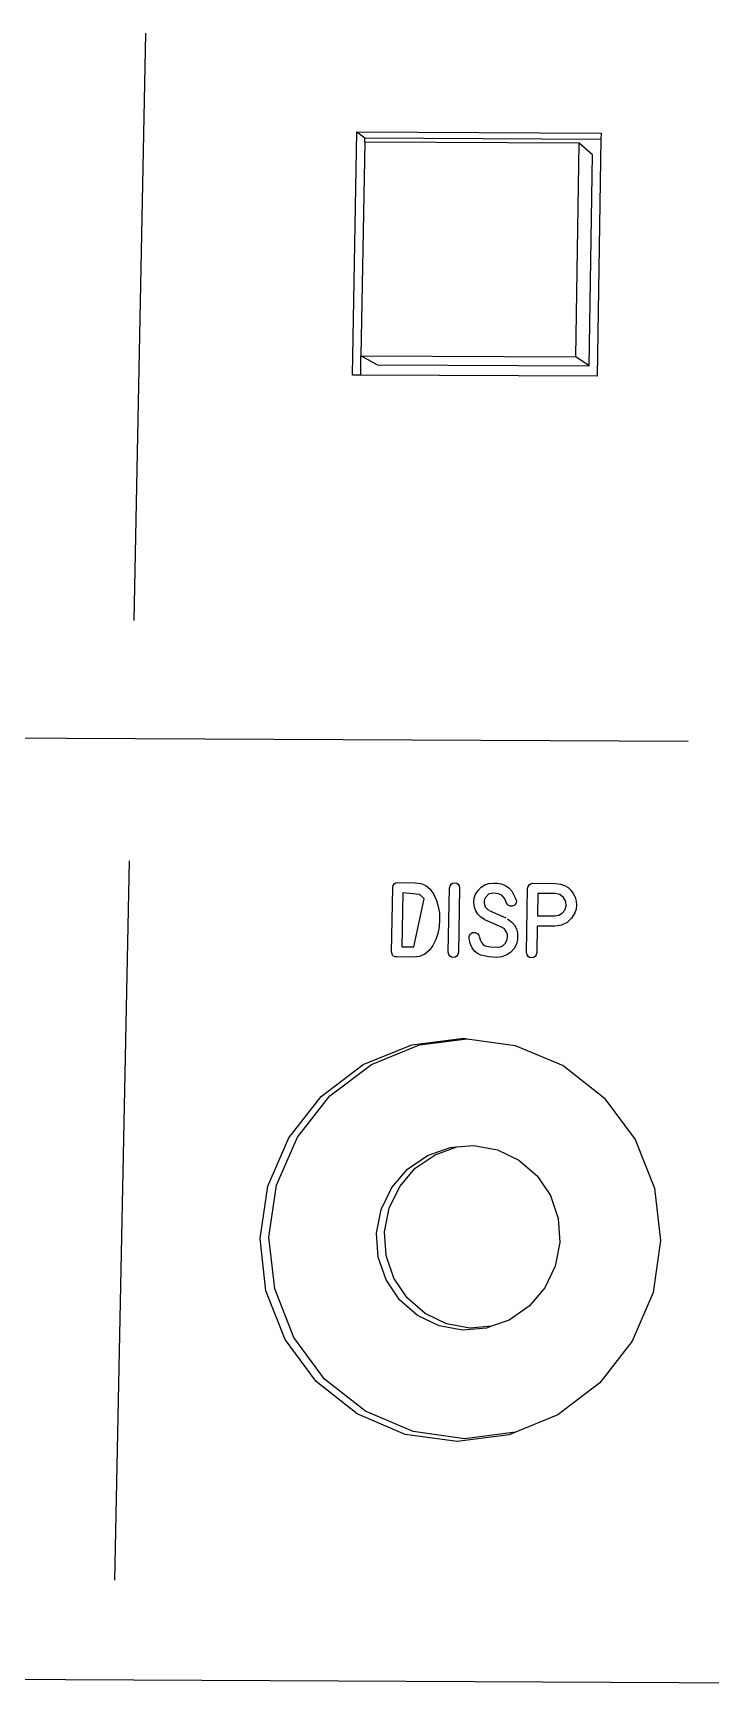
# Model space of a CAD drawing. Extents: x -153 to 26, y -61 to 55.
# Drawn here: x -61.1 to -34.2, y -60.5 to 5.2 of the extents above; entities that cross this region are included whole.
import ezdxf

# ---------------------------------------------------------------- set-up
doc = ezdxf.new("R2010")
doc.units = 0
doc.header["$MEASUREMENT"] = 0
doc.layers.get('0').update_dxf_attribs({"linetype": 'CONTINUOUS'})

msp = doc.modelspace()

# ---------------------------------------------------------------- linework, layer by layer
for p, q in [((-56.62, 5.155), (-57.087, -18.145)), ((-48.412, -8.407), (-48.241, 1.237)), ((-48.241, 1.237), (-38.555, 1.188)), ((-48.241, 1.237), (-47.921, 1.001)), ((-47.927, 0.836), (-48.077, -7.649)), ((-47.927, 0.836), (-47.921, 1.001)), ((-39.421, 0.793), (-47.927, 0.836)), ((-47.921, 1.001), (-38.558, 0.954)), ((-39.553, -7.692), (-39.421, 0.793)), ((-38.899, 0.328), (-39.421, 0.793)), ((-38.558, 0.954), (-38.702, -8.455)), ((-38.555, 1.188), (-38.558, 0.954)), ((-39.027, -8.045), (-38.899, 0.328)), ((-48.087, -8.408), (-48.077, -7.649)), ((-47.439, -8.003), (-48.077, -7.649)), ((-48.077, -7.649), (-39.553, -7.692)), ((-39.027, -8.045), (-39.553, -7.692)), ((-48.087, -8.408), (-48.412, -8.407)), ((-38.702, -8.455), (-48.087, -8.408)), ((-47.439, -8.003), (-39.027, -8.045)), ((-69.338, -22.761), (-35.091, -22.934)), ((-57.278, -27.677), (-57.85, -56.215)), ((-46.863, -31.287), (-46.817, -28.743)), ((-46.817, -28.743), (-46.8, -28.658)), ((-46.8, -28.658), (-46.754, -28.597)), ((-46.754, -28.597), (-46.689, -28.556)), ((-46.689, -28.556), (-46.614, -28.542)), ((-46.614, -28.542), (-45.938, -28.546)), ((-45.938, -28.546), (-45.703, -28.576)), ((-45.703, -28.576), (-45.5, -28.663)), ((-45.5, -28.663), (-45.329, -28.808)), ((-45.329, -28.808), (-45.191, -29.01)), ((-44.612, -31.304), (-44.57, -28.757)), ((-44.57, -28.757), (-44.544, -28.668)), ((-44.544, -28.668), (-44.501, -28.605)), ((-44.501, -28.605), (-44.441, -28.567)), ((-44.441, -28.567), (-44.363, -28.554)), ((-44.363, -28.554), (-44.286, -28.567)), ((-44.286, -28.567), (-44.226, -28.605)), ((-44.226, -28.605), (-44.185, -28.669)), ((-44.162, -28.759), (-44.204, -31.306)), ((-44.185, -28.669), (-44.162, -28.759)), ((-43.528, -29.002), (-43.431, -28.851)), ((-43.431, -28.851), (-43.304, -28.724)), ((-43.304, -28.724), (-43.161, -28.633)), ((-43.161, -28.633), (-42.999, -28.579)), ((-42.999, -28.579), (-42.821, -28.561)), ((-42.821, -28.561), (-42.663, -28.566)), ((-42.663, -28.566), (-42.514, -28.595)), ((-42.514, -28.595), (-42.37, -28.643)), ((-42.37, -28.643), (-42.212, -28.744)), ((-42.212, -28.744), (-42.097, -28.877)), ((-42.097, -28.877), (-41.928, -29.199)), ((-41.51, -31.316), (-41.469, -28.77)), ((-41.469, -28.77), (-41.448, -28.69)), ((-41.448, -28.69), (-41.409, -28.63)), ((-41.409, -28.63), (-41.352, -28.59)), ((-41.352, -28.59), (-41.277, -28.569)), ((-41.264, -28.569), (-40.362, -28.574)), ((-40.335, -28.574), (-40.159, -28.602)), ((-40.159, -28.602), (-39.998, -28.659)), ((-39.998, -28.659), (-39.861, -28.741)), ((-39.861, -28.741), (-39.747, -28.845)), ((-39.747, -28.845), (-39.654, -28.972)), ((-46.419, -28.949), (-46.456, -31.087)), ((-45.751, -29.016), (-46.419, -28.949)), ((-45.982, -31.09), (-45.573, -29.191)), ((-45.724, -29.035), (-45.751, -29.016)), ((-45.697, -29.057), (-45.724, -29.035)), ((-45.67, -29.078), (-45.697, -29.057)), ((-45.646, -29.103), (-45.67, -29.078)), ((-45.621, -29.13), (-45.646, -29.103)), ((-45.596, -29.159), (-45.621, -29.13)), ((-45.573, -29.191), (-45.596, -29.159)), ((-45.191, -29.01), (-45.085, -29.247)), ((-45.085, -29.247), (-45.011, -29.495)), ((-45.011, -29.495), (-44.968, -29.754)), ((-43.6, -29.333), (-43.585, -29.162)), ((-43.576, -29.512), (-43.6, -29.333)), ((-43.585, -29.162), (-43.528, -29.002)), ((-43.523, -29.663), (-43.576, -29.512)), ((-43.188, -29.241), (-43.194, -29.364)), ((-43.194, -29.364), (-43.149, -29.507)), ((-43.139, -29.13), (-43.188, -29.241)), ((-43.149, -29.507), (-43.049, -29.613)), ((-43.012, -29.007), (-43.139, -29.13)), ((-42.842, -28.964), (-43.012, -29.007)), ((-42.71, -28.969), (-42.842, -28.964)), ((-42.617, -28.986), (-42.71, -28.969)), ((-42.552, -29.01), (-42.617, -28.986)), ((-42.491, -29.044), (-42.552, -29.01)), ((-42.375, -29.189), (-42.491, -29.044)), ((-42.298, -29.36), (-42.375, -29.189)), ((-42.242, -29.437), (-42.298, -29.36)), ((-42.164, -29.476), (-42.242, -29.437)), ((-42.078, -29.48), (-42.164, -29.476)), ((-42, -29.445), (-42.078, -29.48)), ((-41.969, -29.42), (-42, -29.445)), ((-41.932, -29.365), (-41.969, -29.42)), ((-41.913, -29.304), (-41.932, -29.365)), ((-41.928, -29.199), (-41.916, -29.237)), ((-41.916, -29.237), (-41.913, -29.304)), ((-41.066, -28.976), (-41.08, -29.859)), ((-40.369, -28.98), (-41.066, -28.976)), ((-40.188, -29.018), (-40.369, -28.98)), ((-40.041, -29.132), (-40.188, -29.018)), ((-39.951, -29.295), (-40.041, -29.132)), ((-39.99, -29.632), (-39.94, -29.482)), ((-39.94, -29.482), (-39.951, -29.295)), ((-39.654, -28.972), (-39.584, -29.12)), ((-39.584, -29.12), (-39.54, -29.28)), ((-39.528, -29.437), (-39.547, -29.591)), ((-39.54, -29.28), (-39.528, -29.437)), ((-44.957, -30.025), (-44.977, -30.296)), ((-44.968, -29.754), (-44.957, -30.025)), ((-43.44, -29.795), (-43.523, -29.663)), ((-43.325, -29.909), (-43.44, -29.795)), ((-43.179, -30.006), (-43.325, -29.909)), ((-42.498, -30.313), (-43.158, -30.017)), ((-43.049, -29.613), (-43.005, -29.639)), ((-42.988, -29.646), (-42.329, -29.944)), ((-42.258, -29.98), (-42.086, -30.111)), ((-42.086, -30.111), (-41.986, -30.232)), ((-41.08, -29.859), (-40.382, -29.863)), ((-40.382, -29.863), (-40.228, -29.836)), ((-40.228, -29.836), (-40.091, -29.755)), ((-39.904, -30.119), (-40.119, -30.224)), ((-40.091, -29.755), (-39.99, -29.632)), ((-39.726, -29.958), (-39.904, -30.119)), ((-39.597, -29.744), (-39.726, -29.958)), ((-39.547, -29.591), (-39.597, -29.744)), ((-45.112, -30.803), (-45.226, -31.039)), ((-45.029, -30.555), (-45.112, -30.803)), ((-44.977, -30.296), (-45.029, -30.555)), ((-43.783, -30.759), (-43.779, -30.662)), ((-43.765, -30.86), (-43.783, -30.759)), ((-43.779, -30.662), (-43.729, -30.576)), ((-43.74, -30.958), (-43.765, -30.86)), ((-43.729, -30.576), (-43.647, -30.522)), ((-43.647, -30.522), (-43.548, -30.517)), ((-43.548, -30.517), (-43.452, -30.564)), ((-43.452, -30.564), (-43.392, -30.659)), ((-43.388, -30.672), (-43.349, -30.813)), ((-43.349, -30.813), (-43.297, -30.922)), ((-42.389, -30.381), (-42.498, -30.313)), ((-42.313, -30.477), (-42.389, -30.381)), ((-42.352, -30.956), (-42.286, -30.84)), ((-42.268, -30.595), (-42.313, -30.477)), ((-42.286, -30.84), (-42.258, -30.72)), ((-42.258, -30.72), (-42.268, -30.595)), ((-41.986, -30.232), (-41.914, -30.371)), ((-41.914, -30.371), (-41.869, -30.528)), ((-41.862, -30.795), (-41.911, -30.983)), ((-41.869, -30.528), (-41.862, -30.795)), ((-41.087, -30.267), (-41.103, -31.318)), ((-40.389, -30.27), (-41.087, -30.267)), ((-40.119, -30.224), (-40.361, -30.269)), ((-46.827, -31.416), (-46.861, -31.287)), ((-46.782, -31.458), (-46.827, -31.416)), ((-46.717, -31.484), (-46.782, -31.458)), ((-46.665, -31.493), (-46.717, -31.484)), ((-45.989, -31.496), (-46.665, -31.493)), ((-46.456, -31.087), (-45.982, -31.09)), ((-45.752, -31.469), (-45.989, -31.496)), ((-45.547, -31.383), (-45.752, -31.469)), ((-45.371, -31.24), (-45.547, -31.383)), ((-45.226, -31.039), (-45.371, -31.24)), ((-44.59, -31.393), (-44.612, -31.304)), ((-44.549, -31.456), (-44.59, -31.393)), ((-44.49, -31.495), (-44.549, -31.456)), ((-44.412, -31.508), (-44.49, -31.495)), ((-44.334, -31.496), (-44.412, -31.508)), ((-44.274, -31.458), (-44.334, -31.496)), ((-44.23, -31.395), (-44.274, -31.458)), ((-44.204, -31.306), (-44.23, -31.395)), ((-43.668, -31.127), (-43.74, -30.958)), ((-43.573, -31.261), (-43.668, -31.127)), ((-43.455, -31.358), (-43.573, -31.261)), ((-43.316, -31.42), (-43.455, -31.358)), ((-43.006, -31.486), (-43.316, -31.42)), ((-43.297, -30.922), (-43.232, -31)), ((-43.232, -31), (-43.154, -31.046)), ((-43.154, -31.046), (-42.949, -31.091)), ((-42.681, -31.509), (-43.006, -31.486)), ((-42.949, -31.091), (-42.677, -31.104)), ((-42.485, -31.485), (-42.681, -31.509)), ((-42.677, -31.104), (-42.547, -31.088)), ((-42.547, -31.088), (-42.439, -31.038)), ((-42.296, -31.413), (-42.485, -31.485)), ((-42.439, -31.038), (-42.352, -30.956)), ((-42.136, -31.304), (-42.296, -31.413)), ((-42.005, -31.157), (-42.136, -31.304)), ((-41.911, -30.983), (-42.005, -31.157)), ((-41.489, -31.405), (-41.51, -31.316)), ((-41.449, -31.468), (-41.489, -31.405)), ((-41.39, -31.507), (-41.449, -31.468)), ((-41.31, -31.52), (-41.39, -31.507)), ((-41.231, -31.508), (-41.31, -31.52)), ((-41.169, -31.47), (-41.231, -31.508)), ((-41.127, -31.406), (-41.169, -31.47)), ((-41.103, -31.318), (-41.127, -31.406)), ((-46.059, -34.977), (-44.002, -34.716)), ((-45.75, -34.972), (-43.871, -34.734)), ((-44.002, -34.716), (-43.871, -34.734)), ((-43.871, -34.734), (-41.955, -34.998)), ((-47.985, -35.763), (-46.059, -34.977)), ((-47.663, -35.753), (-45.75, -34.972)), ((-41.955, -34.998), (-40.055, -35.803)), ((-49.65, -37.022), (-47.985, -35.763)), ((-49.317, -37.004), (-47.663, -35.753)), ((-40.055, -35.803), (-38.432, -37.078)), ((-50.941, -38.668), (-49.65, -37.022)), ((-50.599, -38.638), (-49.317, -37.004)), ((-38.432, -37.078), (-37.196, -38.737)), ((-51.769, -40.589), (-50.941, -38.668)), ((-51.422, -40.547), (-50.599, -38.638)), ((-37.196, -38.737), (-36.431, -40.667)), ((-46.23, -39.911), (-45.442, -39.369)), ((-45.922, -39.874), (-45.139, -39.335)), ((-45.442, -39.369), (-44.544, -39.048)), ((-45.139, -39.335), (-44.274, -39.027)), ((-44.544, -39.048), (-44.274, -39.027)), ((-44.274, -39.027), (-43.596, -38.972)), ((-43.596, -38.972), (-42.664, -39.144)), ((-42.664, -39.144), (-41.811, -39.553)), ((-46.854, -40.639), (-46.23, -39.911)), ((-46.542, -40.597), (-45.922, -39.874)), ((-41.811, -39.553), (-41.094, -40.173)), ((-52.078, -42.657), (-51.769, -40.589)), ((-51.729, -42.601), (-51.422, -40.547)), ((-47.272, -41.503), (-46.854, -40.639)), ((-46.957, -41.455), (-46.542, -40.597)), ((-41.094, -40.173), (-40.563, -40.959)), ((-36.431, -40.667), (-36.19, -42.737)), ((-40.563, -40.959), (-40.254, -41.86)), ((-47.455, -42.444), (-47.272, -41.503)), ((-47.139, -42.39), (-46.957, -41.455)), ((-40.254, -41.86), (-40.187, -42.814)), ((-51.846, -44.729), (-52.078, -42.657)), ((-51.498, -44.66), (-51.729, -42.601)), ((-47.391, -43.398), (-47.455, -42.444)), ((-47.075, -43.337), (-47.139, -42.39)), ((-46.769, -44.233), (-47.075, -43.337)), ((-40.187, -42.814), (-40.369, -43.755)), ((-36.19, -42.737), (-36.491, -44.807)), ((-47.083, -44.3), (-47.391, -43.398)), ((-40.369, -43.755), (-40.786, -44.62)), ((-50.744, -46.583), (-51.498, -44.66)), ((-46.553, -45.088), (-47.083, -44.3)), ((-46.242, -45.016), (-46.769, -44.233)), ((-40.786, -44.62), (-41.41, -45.35)), ((-51.088, -46.665), (-51.846, -44.729)), ((-45.836, -45.709), (-46.553, -45.088)), ((-45.53, -45.633), (-46.242, -45.016)), ((-36.491, -44.807), (-37.314, -46.735)), ((-44.981, -46.12), (-45.836, -45.709)), ((-44.681, -46.041), (-45.53, -45.633)), ((-42.199, -45.894), (-42.896, -46.143)), ((-41.41, -45.35), (-42.199, -45.894)), ((-49.519, -48.238), (-50.744, -46.583)), ((-44.047, -46.293), (-44.981, -46.12)), ((-43.754, -46.213), (-44.681, -46.041)), ((-43.098, -46.216), (-44.047, -46.293)), ((-42.896, -46.143), (-43.754, -46.213)), ((-42.896, -46.143), (-43.098, -46.216)), ((-49.854, -48.332), (-51.088, -46.665)), ((-37.314, -46.735), (-38.602, -48.39)), ((-48.228, -49.616), (-49.854, -48.332)), ((-47.904, -49.513), (-49.519, -48.238)), ((-38.602, -48.39), (-40.27, -49.656)), ((-46.323, -50.428), (-48.228, -49.616)), ((-46.011, -50.32), (-47.904, -49.513)), ((-40.27, -49.656), (-41.946, -50.344)), ((-44.267, -50.712), (-46.323, -50.428)), ((-43.969, -50.602), (-46.011, -50.32)), ((-42.202, -50.449), (-44.267, -50.712)), ((-41.946, -50.344), (-43.969, -50.602)), ((-41.946, -50.344), (-42.202, -50.449)), ((12.057, -60.525), (-140.179, -59.758))]:
    msp.add_line(p, q)

doc.saveas('drawing.dxf')
